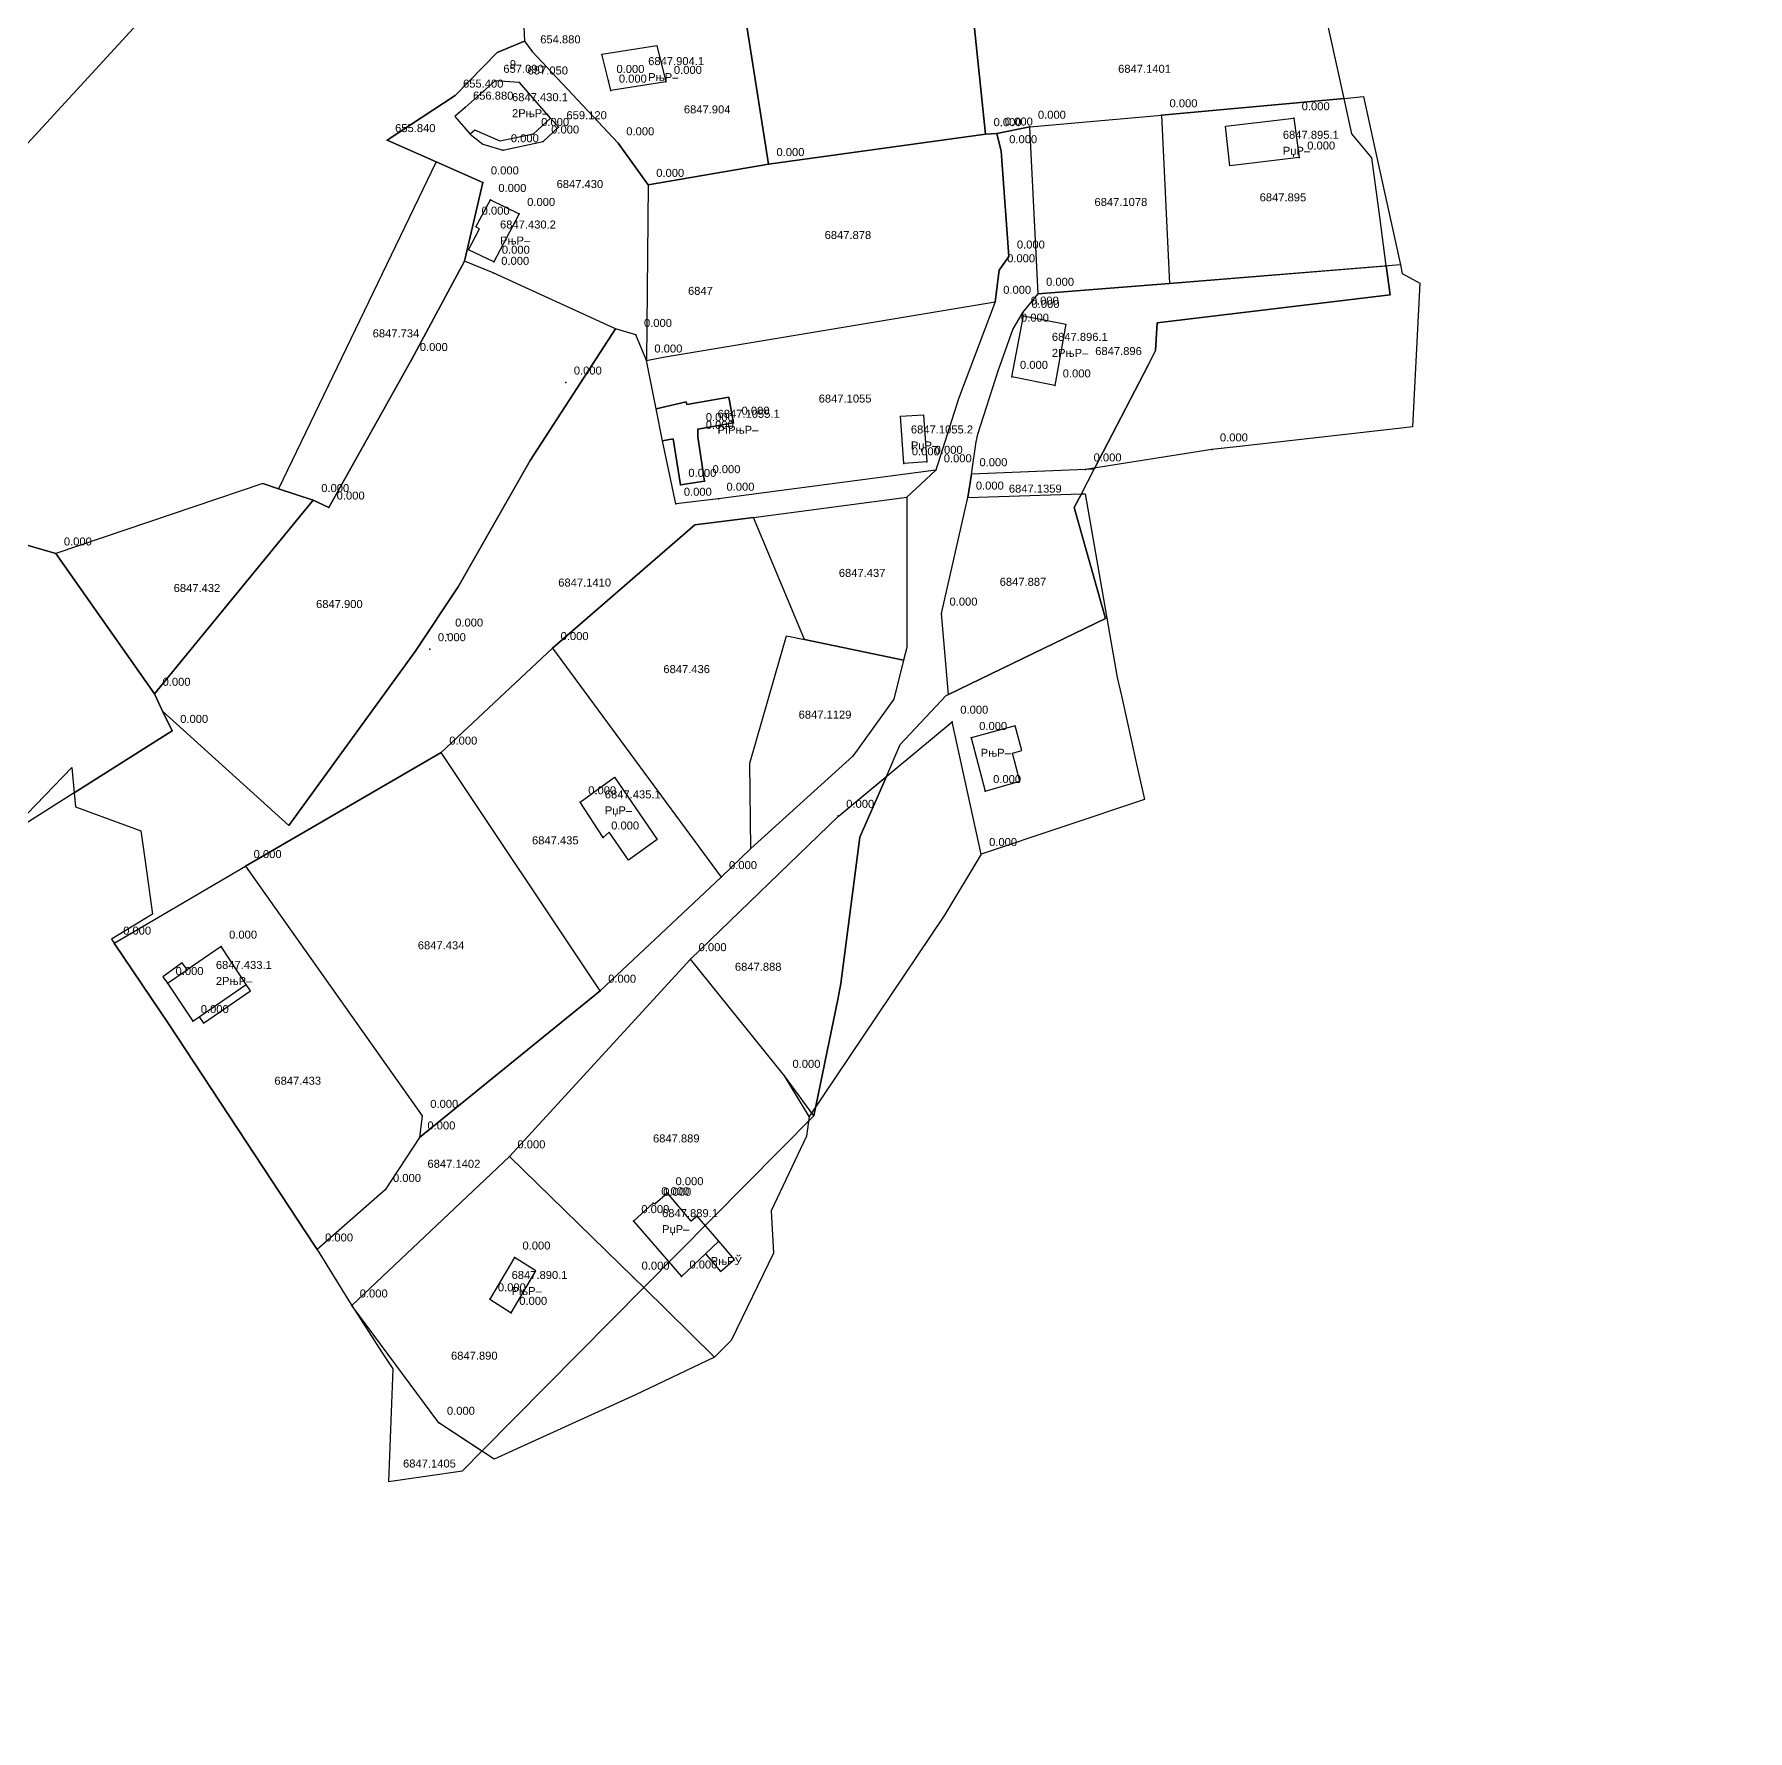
# Model space of a CAD drawing. Header units: metres. Extents: x 8504925 to 8509157, y 4588840 to 4591954.
# Drawn here: x 8506718.4 to 8506932.6, y 4590229.7 to 4590441.8 of the extents above; entities that cross this region are included whole.
import ezdxf

# ---------------------------------------------------------------- set-up
doc = ezdxf.new("R2010")
doc.units = ezdxf.units.M
for name, color, linetype in [('cad13', 30, 'Continuous'), ('cad140', 7, 'Continuous'), ('cad141', 7, 'Continuous'), ('cad144', 7, 'Continuous'), ('cad145', 7, 'Continuous'), ('cad146', 7, 'Continuous'), ('cad176', 7, 'Continuous'), ('cad22', 7, 'Continuous'), ('cad_cont_1', 30, 'Continuous'), ('cad_cont_2', 7, 'Continuous'), ('cad_cont_3', 7, 'Continuous'), ('points', 1, 'Continuous'), ('texts', 7, 'Continuous')]:
    doc.layers.add(name, color=color, linetype=linetype)
doc.styles.get("Standard").update_dxf_attribs({"font": 'arial.ttf'})

msp = doc.modelspace()

# ---------------------------------------------------------------- linework, layer by layer
msp.add_lwpolyline([(8505645, 4589261), (8507425, 4591198)])
at = {"layer": 'cad13'}
for points in [[(8506797.34, 4590435.8), (8506790.46, 4590434.71), (8506790.16, 4590435.92), (8506789.319, 4590439.26), (8506796.205, 4590440.349), (8506797.34, 4590435.8)], [(8506770.948, 4590431.458), (8506772.89, 4590429.261), (8506774.464, 4590428.027), (8506776.96, 4590427.26), (8506782, 4590428.35), (8506783.91, 4590430.14), (8506782.897, 4590431.267), (8506779.05, 4590435.73), (8506776.02, 4590435.94), (8506772.23, 4590432.59), (8506770.948, 4590431.458)], [(8506876.5, 4590426.35), (8506867.843, 4590425.324), (8506867.302, 4590430.281), (8506875.81, 4590431.26), (8506876.5, 4590426.35)], [(8506779, 4590419.3), (8506775.83, 4590413.33), (8506772.682, 4590414.834), (8506774.057, 4590417.423), (8506773.593, 4590417.673), (8506775.4, 4590421.05), (8506779, 4590419.3)], [(8506842.04, 4590406.55), (8506847.346, 4590405.514), (8506845.94, 4590397.87), (8506840.6, 4590398.94), (8506842.04, 4590406.55)], [(8506796.931, 4590390.958), (8506798.239, 4590391.196), (8506799.15, 4590385.44), (8506802.16, 4590385.9), (8506801.32, 4590391.44), (8506801.33, 4590392.41), (8506805.8, 4590393.21), (8506805.204, 4590396.396), (8506799.957, 4590395.484), (8506799.885, 4590395.813), (8506796.114, 4590394.932)], [(8506829.94, 4590388.32), (8506827.08, 4590388.13), (8506826.657, 4590394.03), (8506829.523, 4590394.197), (8506829.94, 4590388.32)], [(8506835.5, 4590353.81), (8506837.24, 4590347.17), (8506841.588, 4590348.418), (8506840.683, 4590351.92), (8506841.844, 4590352.239), (8506841, 4590355.331), (8506835.5, 4590353.81)], [(8506790.93, 4590348.923), (8506796.232, 4590341.13), (8506792.673, 4590338.532), (8506790.231, 4590342.048), (8506789.5, 4590341.37), (8506786.63, 4590345.77), (8506790.93, 4590348.923)], [(8506737.51, 4590324.843), (8506737.467, 4590324.904), (8506736.885, 4590325.717), (8506734.443, 4590323.973), (8506735.05, 4590323.18), (8506738.2, 4590318.42), (8506739.005, 4590318.968), (8506739.557, 4590318.16), (8506745.432, 4590322.207), (8506744.884, 4590323.014), (8506741.74, 4590327.73), (8506737.51, 4590324.843)], [(8506803.949, 4590290.907), (8506801.23, 4590294.046), (8506800.511, 4590293.423), (8506797.54, 4590296.91), (8506796.01, 4590295.59), (8506795.76, 4590295.66), (8506793.27, 4590293.42), (8506799.28, 4590286.5), (8506802.271, 4590289.334)], [(8506802.271, 4590289.334), (8506804.178, 4590287.136), (8506805.917, 4590288.642), (8506803.949, 4590290.907)], [(8506802.271, 4590289.334), (8506803.949, 4590290.907)], [(8506778.42, 4590288.86), (8506775.34, 4590283.65), (8506778.01, 4590281.96), (8506781.078, 4590287.231), (8506778.42, 4590288.86)]]:
    msp.add_lwpolyline(points, dxfattribs=at)
at = {"layer": 'cad140'}
for points in [[(8506762.49, 4590428.53), (8506770.98, 4590434.09), (8506776.237, 4590439.464), (8506779.65, 4590440.89)], [(8506779.65, 4590440.89), (8506780.63, 4590439.62), (8506791.39, 4590428.13)], [(8506838.71, 4590429.35), (8506839.25, 4590427.14)], [(8506843.86, 4590409.32), (8506842.84, 4590430.2)], [(8506839.25, 4590427.14), (8506840.21, 4590413.98)], [(8506795.13, 4590422.93), (8506810.16, 4590425.53)], [(8506772.182, 4590413.413), (8506765.58, 4590401.17), (8506755.19, 4590382.6), (8506753.26, 4590383.54)], [(8506838.5, 4590408.32), (8506833.903, 4590396.185), (8506831.07, 4590387.26)], [(8506835.53, 4590386.77), (8506836.111, 4590390.805), (8506836.34, 4590391.762), (8506838.851, 4590399.696), (8506840.72, 4590404.84), (8506841.95, 4590406.97), (8506843.86, 4590409.32)], [(8506831.07, 4590387.26), (8506803.91, 4590383.71)], [(8506753.26, 4590383.54), (8506733.43, 4590359.33)], [(8506803.91, 4590383.71), (8506798.58, 4590383.08)]]:
    msp.add_lwpolyline(points, dxfattribs=at)
at = {"layer": 'cad141'}
msp.add_lwpolyline([(8506810.16, 4590425.53), (8506837.3, 4590429.27)], dxfattribs=at)
at = {"layer": 'cad144'}
for points in [[(8506834, 4590460.93), (8506837.3, 4590429.27)], [(8506859.29, 4590431.63), (8506882.102, 4590433.745)], [(8506882.102, 4590433.745), (8506884.52, 4590433.97)], [(8506884.52, 4590433.97), (8506885.952, 4590427.459)], [(8506842.84, 4590430.2), (8506859.29, 4590431.63)], [(8506859.29, 4590431.63), (8506860.301, 4590410.61)], [(8506885.952, 4590427.459), (8506889.145, 4590412.952)], [(8506840.21, 4590413.98), (8506838.99, 4590412.26)], [(8506791.031, 4590404.943), (8506775.76, 4590411.94), (8506772.182, 4590413.413)], [(8506838.99, 4590412.26), (8506838.5, 4590408.32)], [(8506889.145, 4590412.952), (8506860.301, 4590410.61)], [(8506889.145, 4590412.952), (8506889.386, 4590411.876), (8506891.562, 4590410.656), (8506890.666, 4590392.683), (8506889.29, 4590392.522)], [(8506860.301, 4590410.61), (8506843.86, 4590409.32)], [(8506793.6, 4590404.18), (8506791.031, 4590404.943)], [(8506889.29, 4590392.522), (8506869.029, 4590390.241)], [(8506798.58, 4590383.08), (8506796.931, 4590390.958)], [(8506869.029, 4590390.241), (8506865.59, 4590389.87), (8506849.8, 4590387.37)], [(8506849.8, 4590387.37), (8506835.53, 4590386.77)], [(8506832.65, 4590359.242), (8506831.79, 4590369.35), (8506835.08, 4590383.85)], [(8506835.08, 4590383.85), (8506849.267, 4590384.304)], [(8506849.267, 4590384.304), (8506849.765, 4590384.32)], [(8506849.765, 4590384.32), (8506853.746, 4590361.363), (8506854.28, 4590359.07)], [(8506769.27, 4590351.98), (8506783.18, 4590365.04)], [(8506783.18, 4590365.04), (8506804.23, 4590336.42)], [(8506733.43, 4590359.33), (8506734.423, 4590357.16)], [(8506854.28, 4590359.07), (8506855.537, 4590353.42)], [(8506734.423, 4590357.16), (8506735.63, 4590354.69), (8506723.391, 4590346.947)], [(8506818.858, 4590344.009), (8506833.14, 4590355.84)], [(8506836.74, 4590339.3), (8506833.14, 4590355.84)], [(8506789.12, 4590322.22), (8506769.27, 4590351.98)], [(8506855.537, 4590353.42), (8506856.074, 4590350.897), (8506857.171, 4590346.102), (8506836.74, 4590339.3)], [(8506723.391, 4590346.947), (8506712.387, 4590339.973)], [(8506836.74, 4590339.3), (8506832.171, 4590331.671), (8506815.23, 4590306.488)], [(8506744.81, 4590337.8), (8506766.89, 4590306.58), (8506766.53, 4590303.88)], [(8506804.23, 4590336.42), (8506789.12, 4590322.22)], [(8506753.73, 4590289.872), (8506753.494, 4590290.252), (8506737.291, 4590314.854), (8506735.283, 4590317.9), (8506728.394, 4590328.168)], [(8506777.78, 4590301.52), (8506800.43, 4590326.16)], [(8506815.23, 4590306.488), (8506814.928, 4590304.025), (8506810.516, 4590294.73), (8506810.806, 4590289.405), (8506805.506, 4590278.487), (8506803.433, 4590276.418)], [(8506766.53, 4590303.88), (8506762.23, 4590297.32), (8506753.73, 4590289.872)], [(8506758.064, 4590282.875), (8506777.78, 4590301.52)], [(8506803.433, 4590276.418), (8506793.536, 4590271.713), (8506775.881, 4590263.669), (8506768.97, 4590268.22), (8506758.064, 4590282.875)]]:
    msp.add_lwpolyline(points, dxfattribs=at)
at = {"layer": 'cad145'}
for points in [[(8506806.24, 4590450.47), (8506810.16, 4590425.53)], [(8506762.49, 4590428.53), (8506768.641, 4590425.793)], [(8506795.13, 4590422.93), (8506791.39, 4590428.13)], [(8506768.641, 4590425.793), (8506774.46, 4590423.24), (8506773.31, 4590418.21), (8506772.182, 4590413.413)], [(8506795.13, 4590422.93), (8506794.9, 4590400.98)], [(8506796.99, 4590401.396), (8506838.5, 4590408.32)], [(8506746.961, 4590385.592), (8506721.09, 4590376.87)], [(8506746.961, 4590385.592), (8506748.908, 4590384.954)], [(8506748.908, 4590384.954), (8506753.26, 4590383.54)], [(8506699.635, 4590383.042), (8506703.039, 4590382.088), (8506721.09, 4590376.87)], [(8506721.09, 4590376.87), (8506733.43, 4590359.33)], [(8506812.16, 4590311.58), (8506800.43, 4590326.16)], [(8506815.23, 4590306.488), (8506812.16, 4590311.58)], [(8506777.78, 4590301.52), (8506793.3, 4590286.36), (8506794.575, 4590285.109)], [(8506794.575, 4590285.109), (8506803.433, 4590276.418)]]:
    msp.add_lwpolyline(points, dxfattribs=at)
at = {"layer": 'cad146'}
for points in [[(8506838.71, 4590429.35), (8506837.3, 4590429.27)], [(8506842.84, 4590430.2), (8506838.71, 4590429.35)], [(8506860.301, 4590410.61), (8506887.386, 4590412.809)], [(8506791.031, 4590404.943), (8506780.374, 4590388.501), (8506771.394, 4590372.715), (8506766.003, 4590364.631), (8506750.209, 4590342.878), (8506734.423, 4590357.16)], [(8506794.9, 4590400.98), (8506793.6, 4590404.18)], [(8506794.9, 4590400.98), (8506796.99, 4590401.396)], [(8506796.114, 4590394.932), (8506794.9, 4590400.98)], [(8506796.931, 4590390.958), (8506796.114, 4590394.932)], [(8506827.449, 4590383.923), (8506831.07, 4590387.26)], [(8506835.08, 4590383.85), (8506835.53, 4590386.77)], [(8506850.877, 4590387.415), (8506849.8, 4590387.37)], [(8506808.296, 4590381.381), (8506827.449, 4590383.923)], [(8506827.449, 4590383.923), (8506827.457, 4590365.116), (8506827.057, 4590363.546)], [(8506783.18, 4590365.04), (8506800.977, 4590380.455), (8506808.296, 4590381.381)], [(8506814.655, 4590366.098), (8506808.296, 4590381.381)], [(8506807.938, 4590339.979), (8506807.816, 4590350.668), (8506812.413, 4590366.559), (8506814.655, 4590366.098)], [(8506814.655, 4590366.098), (8506827.057, 4590363.546)], [(8506827.057, 4590363.546), (8506825.817, 4590358.665), (8506820.708, 4590351.546), (8506807.938, 4590339.979)], [(8506744.81, 4590337.8), (8506769.27, 4590351.98)], [(8506800.43, 4590326.16), (8506818.858, 4590344.009), (8506824.895, 4590349.01)], [(8506807.938, 4590339.979), (8506804.23, 4590336.42)], [(8506728.394, 4590328.168), (8506744.81, 4590337.8)], [(8506766.53, 4590303.88), (8506789.12, 4590322.22)], [(8506815.83, 4590306.588), (8506812.16, 4590311.58)], [(8506758.07, 4590282.88), (8506777.78, 4590301.52)], [(8506774.353, 4590264.675), (8506768.97, 4590268.22), (8506758.07, 4590282.88)]]:
    msp.add_lwpolyline(points, dxfattribs=at)
at = {"layer": 'cad176'}
for points in [[(8506882.102, 4590433.745), (8506878.551, 4590449.98)], [(8506779.56, 4590443.58), (8506779.65, 4590440.89)], [(8506887.386, 4590412.809), (8506886.57, 4590418.934), (8506885.586, 4590426.328), (8506883.07, 4590429.32), (8506882.102, 4590433.745)], [(8506768.641, 4590425.793), (8506748.908, 4590384.954)], [(8506850.877, 4590387.415), (8506857.645, 4590400.5), (8506858.199, 4590401.574), (8506858.539, 4590402.23), (8506858.762, 4590405.672), (8506887.867, 4590409.203), (8506887.386, 4590412.809)], [(8506849.267, 4590384.304), (8506850.877, 4590387.415)], [(8506832.65, 4590359.242), (8506841.949, 4590363.73), (8506852.293, 4590368.723), (8506848.387, 4590382.602), (8506849.267, 4590384.304)], [(8506824.895, 4590349.01), (8506826.635, 4590352.994), (8506832.383, 4590359.113), (8506832.65, 4590359.242)], [(8506713.01, 4590339.697), (8506723.104, 4590350.111), (8506723.391, 4590346.947)], [(8506815.83, 4590306.588), (8506818.846, 4590321.135), (8506819.221, 4590323.135), (8506821.572, 4590341.4), (8506824.895, 4590349.01)], [(8506723.391, 4590346.947), (8506723.549, 4590345.205), (8506731.721, 4590342.213), (8506732.299, 4590338.111), (8506733.182, 4590331.791), (8506728.049, 4590328.682), (8506728.394, 4590328.168)], [(8506794.575, 4590285.109), (8506815.83, 4590306.588)], [(8506753.73, 4590289.872), (8506757.689, 4590283.455), (8506758.07, 4590282.88)], [(8506774.353, 4590264.675), (8506794.575, 4590285.109)], [(8506758.07, 4590282.88), (8506761.885, 4590276.963), (8506763.229, 4590274.971), (8506762.65, 4590260.877), (8506771.924, 4590262.221), (8506774.353, 4590264.675)]]:
    msp.add_lwpolyline(points, dxfattribs=at)
at = {"layer": 'cad22'}
for points in [[(8506782.897, 4590431.267), (8506780.75, 4590429.29), (8506776.62, 4590428.39), (8506773.459, 4590429.766), (8506772.89, 4590429.261)], [(8506735.05, 4590323.18), (8506737.51, 4590324.843)], [(8506739.005, 4590318.968), (8506744.884, 4590323.014)]]:
    msp.add_lwpolyline(points, dxfattribs=at)
at = {"layer": 'cad_cont_1'}
for points in [[(8506797.34, 4590435.8), (8506790.46, 4590434.71), (8506790.16, 4590435.92), (8506789.319, 4590439.26), (8506796.205, 4590440.349), (8506797.34, 4590435.8)], [(8506770.948, 4590431.458), (8506772.89, 4590429.261), (8506774.464, 4590428.027), (8506776.96, 4590427.26), (8506782, 4590428.35), (8506783.91, 4590430.14), (8506782.897, 4590431.267), (8506779.05, 4590435.73), (8506776.02, 4590435.94), (8506772.23, 4590432.59), (8506770.948, 4590431.458)], [(8506876.5, 4590426.35), (8506867.843, 4590425.324), (8506867.302, 4590430.281), (8506875.81, 4590431.26), (8506876.5, 4590426.35)], [(8506779, 4590419.3), (8506775.83, 4590413.33), (8506772.682, 4590414.834), (8506774.057, 4590417.423), (8506773.593, 4590417.673), (8506775.4, 4590421.05), (8506779, 4590419.3)], [(8506842.04, 4590406.55), (8506847.346, 4590405.514), (8506845.94, 4590397.87), (8506840.6, 4590398.94), (8506842.04, 4590406.55)], [(8506796.931, 4590390.958), (8506796.114, 4590394.932), (8506796.114, 4590394.932), (8506799.885, 4590395.813), (8506799.957, 4590395.484), (8506805.204, 4590396.396), (8506805.8, 4590393.21), (8506801.33, 4590392.41), (8506801.32, 4590391.44), (8506802.16, 4590385.9), (8506799.15, 4590385.44), (8506798.239, 4590391.196), (8506796.931, 4590390.958)], [(8506829.94, 4590388.32), (8506827.08, 4590388.13), (8506826.657, 4590394.03), (8506829.523, 4590394.197), (8506829.94, 4590388.32)], [(8506790.93, 4590348.923), (8506796.232, 4590341.13), (8506792.673, 4590338.532), (8506790.231, 4590342.048), (8506789.5, 4590341.37), (8506786.63, 4590345.77), (8506790.93, 4590348.923)], [(8506737.51, 4590324.843), (8506737.467, 4590324.904), (8506736.885, 4590325.717), (8506734.443, 4590323.973), (8506735.05, 4590323.18), (8506738.2, 4590318.42), (8506739.005, 4590318.968), (8506739.557, 4590318.16), (8506745.432, 4590322.207), (8506744.884, 4590323.014), (8506741.74, 4590327.73), (8506737.51, 4590324.843)], [(8506802.271, 4590289.334), (8506803.949, 4590290.907), (8506803.949, 4590290.907), (8506801.23, 4590294.046), (8506800.511, 4590293.423), (8506797.54, 4590296.91), (8506796.01, 4590295.59), (8506795.76, 4590295.66), (8506793.27, 4590293.42), (8506799.28, 4590286.5), (8506802.271, 4590289.334)], [(8506778.42, 4590288.86), (8506775.34, 4590283.65), (8506778.01, 4590281.96), (8506781.078, 4590287.231), (8506778.42, 4590288.86)]]:
    msp.add_lwpolyline(points, dxfattribs=at)
at = {"layer": 'cad_cont_2'}
for points in [[(8506806.24, 4590450.47), (8506810.16, 4590425.53), (8506810.16, 4590425.53), (8506837.3, 4590429.27), (8506837.3, 4590429.27), (8506834, 4590460.93), (8506834, 4590460.93), (8506827.785, 4590459.201), (8506818.54, 4590456.74), (8506813.8, 4590453.64), (8506813.8, 4590453.64), (8506806.24, 4590450.47)], [(8506834, 4590460.93), (8506837.3, 4590429.27), (8506837.3, 4590429.27), (8506838.71, 4590429.35), (8506838.71, 4590429.35), (8506842.84, 4590430.2), (8506842.84, 4590430.2), (8506859.29, 4590431.63), (8506859.29, 4590431.63), (8506882.102, 4590433.745), (8506882.102, 4590433.745), (8506878.551, 4590449.98)], [(8506806.24, 4590450.47), (8506779.56, 4590443.58), (8506779.56, 4590443.58), (8506779.65, 4590440.89), (8506779.65, 4590440.89), (8506780.63, 4590439.62), (8506791.39, 4590428.13), (8506791.39, 4590428.13), (8506795.13, 4590422.93), (8506795.13, 4590422.93), (8506810.16, 4590425.53), (8506810.16, 4590425.53), (8506806.24, 4590450.47)], [(8506762.49, 4590428.53), (8506770.98, 4590434.09), (8506776.237, 4590439.464), (8506779.65, 4590440.89), (8506779.65, 4590440.89), (8506780.63, 4590439.62), (8506791.39, 4590428.13), (8506791.39, 4590428.13), (8506795.13, 4590422.93), (8506795.13, 4590422.93), (8506794.9, 4590400.98), (8506794.9, 4590400.98), (8506793.6, 4590404.18), (8506793.6, 4590404.18), (8506791.031, 4590404.943), (8506791.031, 4590404.943), (8506775.76, 4590411.94), (8506772.182, 4590413.413), (8506772.182, 4590413.413), (8506773.31, 4590418.21), (8506774.46, 4590423.24), (8506768.641, 4590425.793), (8506768.641, 4590425.793), (8506762.49, 4590428.53)], [(8506859.29, 4590431.63), (8506860.301, 4590410.61), (8506860.301, 4590410.61), (8506887.386, 4590412.809), (8506887.386, 4590412.809), (8506886.57, 4590418.934), (8506885.586, 4590426.328), (8506883.07, 4590429.32), (8506882.102, 4590433.745), (8506882.102, 4590433.745), (8506859.29, 4590431.63)], [(8506842.84, 4590430.2), (8506859.29, 4590431.63), (8506859.29, 4590431.63), (8506860.301, 4590410.61), (8506860.301, 4590410.61), (8506843.86, 4590409.32), (8506843.86, 4590409.32), (8506842.84, 4590430.2)], [(8506766.53, 4590303.88), (8506762.23, 4590297.32), (8506753.73, 4590289.872), (8506753.73, 4590289.872), (8506757.689, 4590283.455), (8506758.07, 4590282.88), (8506758.07, 4590282.88), (8506777.78, 4590301.52), (8506777.78, 4590301.52), (8506800.43, 4590326.16), (8506800.43, 4590326.16), (8506818.858, 4590344.009), (8506824.895, 4590349.01), (8506824.895, 4590349.01), (8506826.635, 4590352.994), (8506832.383, 4590359.113), (8506832.65, 4590359.242), (8506832.65, 4590359.242), (8506831.79, 4590369.35), (8506835.08, 4590383.85), (8506835.08, 4590383.85), (8506835.53, 4590386.77), (8506835.53, 4590386.77), (8506836.111, 4590390.805), (8506836.34, 4590391.762), (8506838.851, 4590399.696), (8506840.72, 4590404.84), (8506841.95, 4590406.97), (8506843.86, 4590409.32), (8506843.86, 4590409.32), (8506842.84, 4590430.2), (8506842.84, 4590430.2), (8506838.71, 4590429.35), (8506838.71, 4590429.35), (8506839.25, 4590427.14), (8506839.25, 4590427.14), (8506840.21, 4590413.98), (8506840.21, 4590413.98), (8506838.99, 4590412.26), (8506838.99, 4590412.26), (8506838.5, 4590408.32), (8506838.5, 4590408.32), (8506833.903, 4590396.185), (8506831.07, 4590387.26), (8506831.07, 4590387.26), (8506827.449, 4590383.923), (8506827.449, 4590383.923), (8506827.457, 4590365.116), (8506827.057, 4590363.546), (8506827.057, 4590363.546), (8506825.817, 4590358.665), (8506820.708, 4590351.546), (8506807.938, 4590339.979), (8506807.938, 4590339.979), (8506804.23, 4590336.42), (8506804.23, 4590336.42), (8506789.12, 4590322.22), (8506789.12, 4590322.22), (8506766.53, 4590303.88)], [(8506794.9, 4590400.98), (8506796.99, 4590401.396), (8506796.99, 4590401.396), (8506838.5, 4590408.32), (8506838.5, 4590408.32), (8506838.99, 4590412.26), (8506838.99, 4590412.26), (8506840.21, 4590413.98), (8506840.21, 4590413.98), (8506839.25, 4590427.14), (8506839.25, 4590427.14), (8506838.71, 4590429.35), (8506838.71, 4590429.35), (8506837.3, 4590429.27), (8506837.3, 4590429.27), (8506810.16, 4590425.53), (8506810.16, 4590425.53), (8506795.13, 4590422.93), (8506795.13, 4590422.93), (8506794.9, 4590400.98)], [(8506748.908, 4590384.954), (8506753.26, 4590383.54), (8506753.26, 4590383.54), (8506755.19, 4590382.6), (8506765.58, 4590401.17), (8506772.182, 4590413.413), (8506772.182, 4590413.413), (8506773.31, 4590418.21), (8506774.46, 4590423.24), (8506768.641, 4590425.793), (8506768.641, 4590425.793), (8506748.908, 4590384.954)], [(8506753.26, 4590383.54), (8506733.43, 4590359.33), (8506733.43, 4590359.33), (8506734.423, 4590357.16), (8506734.423, 4590357.16), (8506750.209, 4590342.878), (8506766.003, 4590364.631), (8506771.394, 4590372.715), (8506780.374, 4590388.501), (8506791.031, 4590404.943), (8506791.031, 4590404.943), (8506775.76, 4590411.94), (8506772.182, 4590413.413), (8506772.182, 4590413.413), (8506765.58, 4590401.17), (8506755.19, 4590382.6), (8506753.26, 4590383.54)], [(8506849.8, 4590387.37), (8506835.53, 4590386.77), (8506835.53, 4590386.77), (8506836.111, 4590390.805), (8506836.34, 4590391.762), (8506838.851, 4590399.696), (8506840.72, 4590404.84), (8506841.95, 4590406.97), (8506843.86, 4590409.32), (8506843.86, 4590409.32), (8506860.301, 4590410.61), (8506860.301, 4590410.61), (8506887.386, 4590412.809), (8506887.386, 4590412.809), (8506887.867, 4590409.203), (8506858.762, 4590405.672), (8506858.539, 4590402.23), (8506858.199, 4590401.574), (8506857.645, 4590400.5), (8506850.877, 4590387.415), (8506850.877, 4590387.415), (8506849.8, 4590387.37)], [(8506794.9, 4590400.98), (8506796.99, 4590401.396), (8506796.99, 4590401.396), (8506838.5, 4590408.32), (8506838.5, 4590408.32), (8506833.903, 4590396.185), (8506831.07, 4590387.26), (8506831.07, 4590387.26), (8506803.91, 4590383.71), (8506803.91, 4590383.71), (8506798.58, 4590383.08), (8506798.58, 4590383.08), (8506796.931, 4590390.958), (8506796.931, 4590390.958), (8506796.114, 4590394.932), (8506796.114, 4590394.932), (8506794.9, 4590400.98)], [(8506734.423, 4590357.16), (8506735.63, 4590354.69), (8506723.391, 4590346.947), (8506723.391, 4590346.947), (8506723.549, 4590345.205), (8506731.721, 4590342.213), (8506732.299, 4590338.111), (8506733.182, 4590331.791), (8506728.049, 4590328.682), (8506728.394, 4590328.168), (8506728.394, 4590328.168), (8506744.81, 4590337.8), (8506744.81, 4590337.8), (8506769.27, 4590351.98), (8506769.27, 4590351.98), (8506783.18, 4590365.04), (8506783.18, 4590365.04), (8506800.977, 4590380.455), (8506808.296, 4590381.381), (8506808.296, 4590381.381), (8506827.449, 4590383.923), (8506827.449, 4590383.923), (8506831.07, 4590387.26), (8506831.07, 4590387.26), (8506803.91, 4590383.71), (8506803.91, 4590383.71), (8506798.58, 4590383.08), (8506798.58, 4590383.08), (8506796.931, 4590390.958), (8506796.931, 4590390.958), (8506796.114, 4590394.932), (8506796.114, 4590394.932), (8506794.9, 4590400.98), (8506794.9, 4590400.98), (8506793.6, 4590404.18), (8506793.6, 4590404.18), (8506791.031, 4590404.943), (8506791.031, 4590404.943), (8506780.374, 4590388.501), (8506771.394, 4590372.715), (8506766.003, 4590364.631), (8506750.209, 4590342.878), (8506734.423, 4590357.16)], [(8506835.08, 4590383.85), (8506849.267, 4590384.304), (8506849.267, 4590384.304), (8506850.877, 4590387.415), (8506850.877, 4590387.415), (8506849.8, 4590387.37), (8506849.8, 4590387.37), (8506835.53, 4590386.77), (8506835.53, 4590386.77), (8506835.08, 4590383.85)], [(8506746.961, 4590385.592), (8506721.09, 4590376.87), (8506721.09, 4590376.87), (8506733.43, 4590359.33), (8506733.43, 4590359.33), (8506753.26, 4590383.54), (8506753.26, 4590383.54), (8506748.908, 4590384.954), (8506748.908, 4590384.954), (8506746.961, 4590385.592)], [(8506814.655, 4590366.098), (8506808.296, 4590381.381), (8506808.296, 4590381.381), (8506827.449, 4590383.923), (8506827.449, 4590383.923), (8506827.457, 4590365.116), (8506827.057, 4590363.546), (8506827.057, 4590363.546), (8506814.655, 4590366.098)], [(8506832.65, 4590359.242), (8506831.79, 4590369.35), (8506835.08, 4590383.85), (8506835.08, 4590383.85), (8506849.267, 4590384.304), (8506849.267, 4590384.304), (8506848.387, 4590382.602), (8506852.293, 4590368.723), (8506841.949, 4590363.73), (8506832.65, 4590359.242)], [(8506713.01, 4590339.697), (8506723.104, 4590350.111), (8506723.391, 4590346.947), (8506723.391, 4590346.947), (8506735.63, 4590354.69), (8506734.423, 4590357.16), (8506734.423, 4590357.16), (8506733.43, 4590359.33), (8506733.43, 4590359.33), (8506721.09, 4590376.87), (8506721.09, 4590376.87), (8506703.039, 4590382.088)], [(8506783.18, 4590365.04), (8506804.23, 4590336.42), (8506804.23, 4590336.42), (8506807.938, 4590339.979), (8506807.938, 4590339.979), (8506807.816, 4590350.668), (8506812.413, 4590366.559), (8506814.655, 4590366.098), (8506814.655, 4590366.098), (8506808.296, 4590381.381), (8506808.296, 4590381.381), (8506800.977, 4590380.455), (8506783.18, 4590365.04)], [(8506789.12, 4590322.22), (8506769.27, 4590351.98), (8506769.27, 4590351.98), (8506783.18, 4590365.04), (8506783.18, 4590365.04), (8506804.23, 4590336.42), (8506804.23, 4590336.42), (8506789.12, 4590322.22)], [(8506807.938, 4590339.979), (8506807.816, 4590350.668), (8506812.413, 4590366.559), (8506814.655, 4590366.098), (8506814.655, 4590366.098), (8506827.057, 4590363.546), (8506827.057, 4590363.546), (8506825.817, 4590358.665), (8506820.708, 4590351.546), (8506807.938, 4590339.979)], [(8506744.81, 4590337.8), (8506766.89, 4590306.58), (8506766.53, 4590303.88), (8506766.53, 4590303.88), (8506789.12, 4590322.22), (8506789.12, 4590322.22), (8506769.27, 4590351.98), (8506769.27, 4590351.98), (8506744.81, 4590337.8)], [(8506812.16, 4590311.58), (8506800.43, 4590326.16), (8506800.43, 4590326.16), (8506818.858, 4590344.009), (8506824.895, 4590349.01), (8506824.895, 4590349.01), (8506821.572, 4590341.4), (8506819.221, 4590323.135), (8506818.846, 4590321.135), (8506815.83, 4590306.588), (8506815.83, 4590306.588), (8506812.16, 4590311.58)], [(8506728.394, 4590328.168), (8506744.81, 4590337.8), (8506744.81, 4590337.8), (8506766.89, 4590306.58), (8506766.53, 4590303.88), (8506766.53, 4590303.88), (8506762.23, 4590297.32), (8506753.73, 4590289.872), (8506753.73, 4590289.872), (8506753.494, 4590290.252), (8506737.291, 4590314.854), (8506735.283, 4590317.9), (8506728.394, 4590328.168)], [(8506777.78, 4590301.52), (8506793.3, 4590286.36), (8506794.575, 4590285.109), (8506794.575, 4590285.109), (8506815.83, 4590306.588), (8506815.83, 4590306.588), (8506812.16, 4590311.58), (8506812.16, 4590311.58), (8506800.43, 4590326.16), (8506800.43, 4590326.16), (8506777.78, 4590301.52)], [(8506774.353, 4590264.675), (8506768.97, 4590268.22), (8506758.07, 4590282.88), (8506758.07, 4590282.88), (8506777.78, 4590301.52), (8506777.78, 4590301.52), (8506793.3, 4590286.36), (8506794.575, 4590285.109), (8506794.575, 4590285.109), (8506774.353, 4590264.675)], [(8506774.353, 4590264.675), (8506768.97, 4590268.22), (8506758.07, 4590282.88), (8506758.07, 4590282.88), (8506761.885, 4590276.963), (8506763.229, 4590274.971), (8506762.65, 4590260.877), (8506771.924, 4590262.221), (8506774.353, 4590264.675)]]:
    msp.add_lwpolyline(points, dxfattribs=at)
at = {"layer": 'cad_cont_3'}
for points in [[(8506713.01, 4590339.697), (8506723.104, 4590350.111), (8506723.391, 4590346.947), (8506723.391, 4590346.947), (8506723.549, 4590345.205), (8506731.721, 4590342.213), (8506732.299, 4590338.111), (8506733.182, 4590331.791), (8506728.049, 4590328.682), (8506728.394, 4590328.168), (8506728.394, 4590328.168), (8506735.283, 4590317.9), (8506737.291, 4590314.854), (8506753.494, 4590290.252), (8506753.73, 4590289.872), (8506753.73, 4590289.872), (8506757.689, 4590283.455), (8506758.07, 4590282.88), (8506758.07, 4590282.88), (8506761.885, 4590276.963), (8506763.229, 4590274.971), (8506762.65, 4590260.877), (8506771.924, 4590262.221), (8506774.353, 4590264.675), (8506774.353, 4590264.675), (8506794.575, 4590285.109), (8506794.575, 4590285.109), (8506815.83, 4590306.588), (8506815.83, 4590306.588), (8506818.846, 4590321.135), (8506819.221, 4590323.135), (8506821.572, 4590341.4), (8506824.895, 4590349.01), (8506824.895, 4590349.01), (8506826.635, 4590352.994), (8506832.383, 4590359.113), (8506832.65, 4590359.242), (8506832.65, 4590359.242), (8506841.949, 4590363.73), (8506852.293, 4590368.723), (8506848.387, 4590382.602), (8506849.267, 4590384.304), (8506849.267, 4590384.304), (8506850.877, 4590387.415), (8506850.877, 4590387.415), (8506857.645, 4590400.5), (8506858.199, 4590401.574), (8506858.539, 4590402.23), (8506858.762, 4590405.672), (8506887.867, 4590409.203), (8506887.386, 4590412.809), (8506887.386, 4590412.809), (8506886.57, 4590418.934), (8506885.586, 4590426.328), (8506883.07, 4590429.32), (8506882.102, 4590433.745), (8506882.102, 4590433.745), (8506878.551, 4590449.98)], [(8506779.56, 4590443.58), (8506779.65, 4590440.89), (8506779.65, 4590440.89), (8506776.237, 4590439.464), (8506770.98, 4590434.09), (8506762.49, 4590428.53), (8506762.49, 4590428.53), (8506768.641, 4590425.793), (8506768.641, 4590425.793), (8506748.908, 4590384.954), (8506748.908, 4590384.954), (8506746.961, 4590385.592), (8506746.961, 4590385.592), (8506721.09, 4590376.87), (8506721.09, 4590376.87), (8506703.039, 4590382.088)]]:
    msp.add_lwpolyline(points, dxfattribs=at)
at = {"layer": 'points'}
for p in [(8506779.65, 4590440.89), (8506780.63, 4590439.62), (8506776.02, 4590435.94), (8506779.05, 4590435.73), (8506790.16, 4590435.92), (8506797.34, 4590435.8), (8506770.98, 4590434.09), (8506790.46, 4590434.71), (8506772.23, 4590432.59), (8506859.29, 4590431.63), (8506875.81, 4590431.26), (8506780.75, 4590429.29), (8506783.91, 4590430.14), (8506837.3, 4590429.27), (8506838.71, 4590429.35), (8506842.84, 4590430.2), (8506762.49, 4590428.53), (8506776.96, 4590427.26), (8506782, 4590428.35), (8506791.39, 4590428.13), (8506839.25, 4590427.14), (8506810.16, 4590425.53), (8506876.5, 4590426.35), (8506774.46, 4590423.24), (8506795.13, 4590422.93), (8506775.4, 4590421.05), (8506773.31, 4590418.21), (8506779, 4590419.3), (8506840.21, 4590413.98), (8506775.76, 4590411.94), (8506775.83, 4590413.33), (8506838.99, 4590412.26), (8506838.5, 4590408.32), (8506843.86, 4590409.32), (8506841.95, 4590406.97), (8506842.04, 4590406.55), (8506793.6, 4590404.18), (8506840.72, 4590404.84), (8506765.58, 4590401.17), (8506794.9, 4590400.98), (8506840.6, 4590398.94), (8506784.83, 4590398.23), (8506845.94, 4590397.87), (8506801.33, 4590392.41), (8506805.8, 4590393.21), (8506801.32, 4590391.44), (8506827.08, 4590388.13), (8506829.94, 4590388.32), (8506865.59, 4590389.87), (8506831.07, 4590387.26), (8506835.53, 4590386.77), (8506849.8, 4590387.37), (8506799.15, 4590385.44), (8506802.16, 4590385.9), (8506835.08, 4590383.85), (8506753.26, 4590383.54), (8506755.19, 4590382.6), (8506798.58, 4590383.08), (8506803.91, 4590383.71), (8506721.09, 4590376.87), (8506831.79, 4590369.35), (8506770, 4590366.73), (8506767.84, 4590364.9), (8506783.18, 4590365.04), (8506733.43, 4590359.33), (8506735.63, 4590354.69), (8506833.14, 4590355.84), (8506769.27, 4590351.98), (8506835.5, 4590353.81), (8506786.63, 4590345.77), (8506837.24, 4590347.17), (8506818.88, 4590344.08), (8506789.5, 4590341.37), (8506836.74, 4590339.3), (8506744.81, 4590337.8), (8506804.23, 4590336.42), (8506728.5, 4590328.23), (8506741.74, 4590327.73), (8506800.43, 4590326.16), (8506735.05, 4590323.18), (8506789.12, 4590322.22), (8506738.2, 4590318.42), (8506812.16, 4590311.58), (8506766.89, 4590306.58), (8506766.53, 4590303.88), (8506777.78, 4590301.52), (8506762.23, 4590297.32), (8506797.54, 4590296.91), (8506795.76, 4590295.66), (8506796.01, 4590295.59), (8506793.27, 4590293.42), (8506753.74, 4590289.88), (8506778.41, 4590288.87), (8506793.3, 4590286.36), (8506799.28, 4590286.5), (8506775.34, 4590283.65), (8506758.07, 4590282.88), (8506778.01, 4590281.96), (8506768.97, 4590268.22)]:
    msp.add_point(p, dxfattribs=at)

# ---------------------------------------------------------------- texts
at = {"layer": 'cad_cont_1'}
for s, p in [('6847.904.1', (8506795.127, 4590437.899)), ('6847.430.1', (8506778.105, 4590433.395)), ('6847.895.1', (8506874.455, 4590428.692)), ('6847.430.2', (8506776.602, 4590417.479)), ('6847.896.1', (8506845.583, 4590403.438)), ('6847.1055.1', (8506803.8, 4590393.819)), ('6847.1055.2', (8506827.962, 4590391.866)), ('6847.435.1', (8506789.708, 4590346.254)), ('6847.433.1', (8506741.09, 4590324.941)), ('6847.889.1', (8506796.861, 4590293.92)), ('6847.890.1', (8506778.052, 4590286.192))]:
    msp.add_text(s, height=1, dxfattribs=at).set_placement(p)
at = {"layer": 'cad_cont_2'}
for s, p in [('6847.1401', (8506853.865, 4590436.942)), ('6847.904', (8506799.587, 4590431.867)), ('6847.430', (8506783.676, 4590422.538)), ('6847.1078', (8506850.909, 4590420.294)), ('6847.895', (8506871.55, 4590420.873)), ('6847.878', (8506817.177, 4590416.166)), ('6847.734', (8506760.686, 4590403.88)), ('6847.896', (8506851.002, 4590401.664)), ('6847.1055', (8506816.436, 4590395.726)), ('6847.1359', (8506840.208, 4590384.471)), ('6847.1410', (8506783.882, 4590372.733)), ('6847.437', (8506818.956, 4590373.938)), ('6847.887', (8506839.059, 4590372.823)), ('6847.432', (8506735.812, 4590372.051)), ('6847.900', (8506753.613, 4590370.05)), ('6847.436', (8506797.022, 4590361.911)), ('6847.1129', (8506813.927, 4590356.226)), ('6847.435', (8506780.602, 4590340.516)), ('6847.434', (8506766.331, 4590327.399)), ('6847.888', (8506805.964, 4590324.714)), ('6847.433', (8506748.41, 4590310.471)), ('6847.889', (8506795.722, 4590303.258)), ('6847.1402', (8506767.539, 4590300.091)), ('6847.890', (8506770.48, 4590276.108)), ('6847.1405', (8506764.484, 4590262.628))]:
    msp.add_text(s, height=1, dxfattribs=at).set_placement(p)
at = {"layer": 'cad_cont_3'}
msp.add_text('6847', height=1, dxfattribs=at).set_placement((8506800.1, 4590409.189))
at = {"layer": 'points'}
for s, p in [('654.880', (8506781.63, 4590440.62)), ('657.090', (8506777.02, 4590436.94)), ('657.050', (8506780.05, 4590436.73)), ('0.000', (8506791.16, 4590436.92)), ('0.000', (8506798.34, 4590436.8)), ('655.400', (8506771.98, 4590435.09)), ('0.000', (8506791.46, 4590435.71)), ('656.880', (8506773.23, 4590433.59)), ('0.000', (8506860.29, 4590432.63)), ('0.000', (8506876.81, 4590432.26)), ('0.000', (8506781.75, 4590430.29)), ('659.120', (8506784.91, 4590431.14)), ('0.000', (8506838.3, 4590430.27)), ('0.000', (8506839.71, 4590430.35)), ('0.000', (8506843.84, 4590431.2)), ('655.840', (8506763.49, 4590429.53)), ('0.000', (8506777.96, 4590428.26)), ('0.000', (8506783, 4590429.35)), ('0.000', (8506792.39, 4590429.13)), ('0.000', (8506840.25, 4590428.14)), ('0.000', (8506811.16, 4590426.53)), ('0.000', (8506877.5, 4590427.35)), ('0.000', (8506775.46, 4590424.24)), ('0.000', (8506796.13, 4590423.93)), ('0.000', (8506776.4, 4590422.05)), ('0.000', (8506780, 4590420.3)), ('0.000', (8506774.31, 4590419.21)), ('0.000', (8506841.21, 4590414.98)), ('0.000', (8506776.76, 4590412.94)), ('0.000', (8506776.83, 4590414.33)), ('0.000', (8506839.99, 4590413.26)), ('0.000', (8506839.5, 4590409.32)), ('0.000', (8506844.86, 4590410.32)), ('0.000', (8506842.95, 4590407.97)), ('0.000', (8506843.04, 4590407.55)), ('0.000', (8506794.6, 4590405.18)), ('0.000', (8506841.72, 4590405.84)), ('0.000', (8506766.58, 4590402.17)), ('0.000', (8506795.9, 4590401.98)), ('0.000', (8506785.83, 4590399.23)), ('0.000', (8506841.6, 4590399.94)), ('0.000', (8506846.94, 4590398.87)), ('0.000', (8506806.8, 4590394.21)), ('0.000', (8506802.32, 4590392.44)), ('0.000', (8506802.33, 4590393.41)), ('0.000', (8506830.94, 4590389.32)), ('0.000', (8506866.59, 4590390.87)), ('0.000', (8506828.08, 4590389.13)), ('0.000', (8506832.07, 4590388.26)), ('0.000', (8506836.53, 4590387.77)), ('0.000', (8506850.8, 4590388.37)), ('0.000', (8506800.15, 4590386.44)), ('0.000', (8506803.16, 4590386.9)), ('0.000', (8506754.26, 4590384.54)), ('0.000', (8506756.19, 4590383.6)), ('0.000', (8506799.58, 4590384.08)), ('0.000', (8506804.91, 4590384.71)), ('0.000', (8506836.08, 4590384.85)), ('0.000', (8506722.09, 4590377.87)), ('0.000', (8506832.79, 4590370.35)), ('0.000', (8506768.84, 4590365.9)), ('0.000', (8506771, 4590367.73)), ('0.000', (8506784.18, 4590366.04)), ('0.000', (8506734.43, 4590360.33)), ('0.000', (8506736.63, 4590355.69)), ('0.000', (8506834.14, 4590356.84)), ('0.000', (8506770.27, 4590352.98)), ('0.000', (8506836.5, 4590354.81)), ('0.000', (8506787.63, 4590346.77)), ('0.000', (8506838.24, 4590348.17)), ('0.000', (8506819.88, 4590345.08)), ('0.000', (8506790.5, 4590342.37)), ('0.000', (8506837.74, 4590340.3)), ('0.000', (8506745.81, 4590338.8)), ('0.000', (8506805.23, 4590337.42)), ('0.000', (8506729.5, 4590329.23)), ('0.000', (8506742.74, 4590328.73)), ('0.000', (8506801.43, 4590327.16)), ('0.000', (8506736.05, 4590324.18)), ('0.000', (8506790.12, 4590323.22)), ('0.000', (8506739.2, 4590319.42)), ('0.000', (8506813.16, 4590312.58)), ('0.000', (8506767.89, 4590307.58)), ('0.000', (8506767.53, 4590304.88)), ('0.000', (8506778.78, 4590302.52)), ('0.000', (8506763.23, 4590298.32)), ('0.000', (8506798.54, 4590297.91)), ('0.000', (8506796.76, 4590296.66)), ('0.000', (8506797.01, 4590296.59)), ('0.000', (8506794.27, 4590294.42)), ('0.000', (8506754.74, 4590290.88)), ('0.000', (8506779.41, 4590289.87)), ('0.000', (8506794.3, 4590287.36)), ('0.000', (8506800.28, 4590287.5)), ('0.000', (8506776.34, 4590284.65)), ('0.000', (8506759.07, 4590283.88)), ('0.000', (8506779.01, 4590282.96)), ('0.000', (8506769.97, 4590269.22))]:
    msp.add_text(s, height=1, dxfattribs=at).set_placement(p)
at = {"layer": 'texts'}
for s, p in [('9', (8506777.836, 4590437.534)), ('РњР–', (8506795.127, 4590435.899)), ('2РњР–', (8506778.105, 4590431.395)), ('РџР–', (8506874.455, 4590426.692)), ('РњР–', (8506776.602, 4590415.479)), ('2РњР–', (8506845.583, 4590401.438)), ('РїРњР–', (8506803.8, 4590391.819)), ('РџР–', (8506827.962, 4590389.866)), ('РњР–', (8506836.682, 4590351.454)), ('РџР–', (8506789.708, 4590344.254)), ('2РњР–', (8506741.09, 4590322.941)), ('РџР–', (8506796.861, 4590291.92)), ('РњРЎ', (8506802.935, 4590287.931)), ('РњР–', (8506778.052, 4590284.192))]:
    msp.add_text(s, height=1, dxfattribs=at).set_placement(p)

doc.saveas('drawing.dxf')
